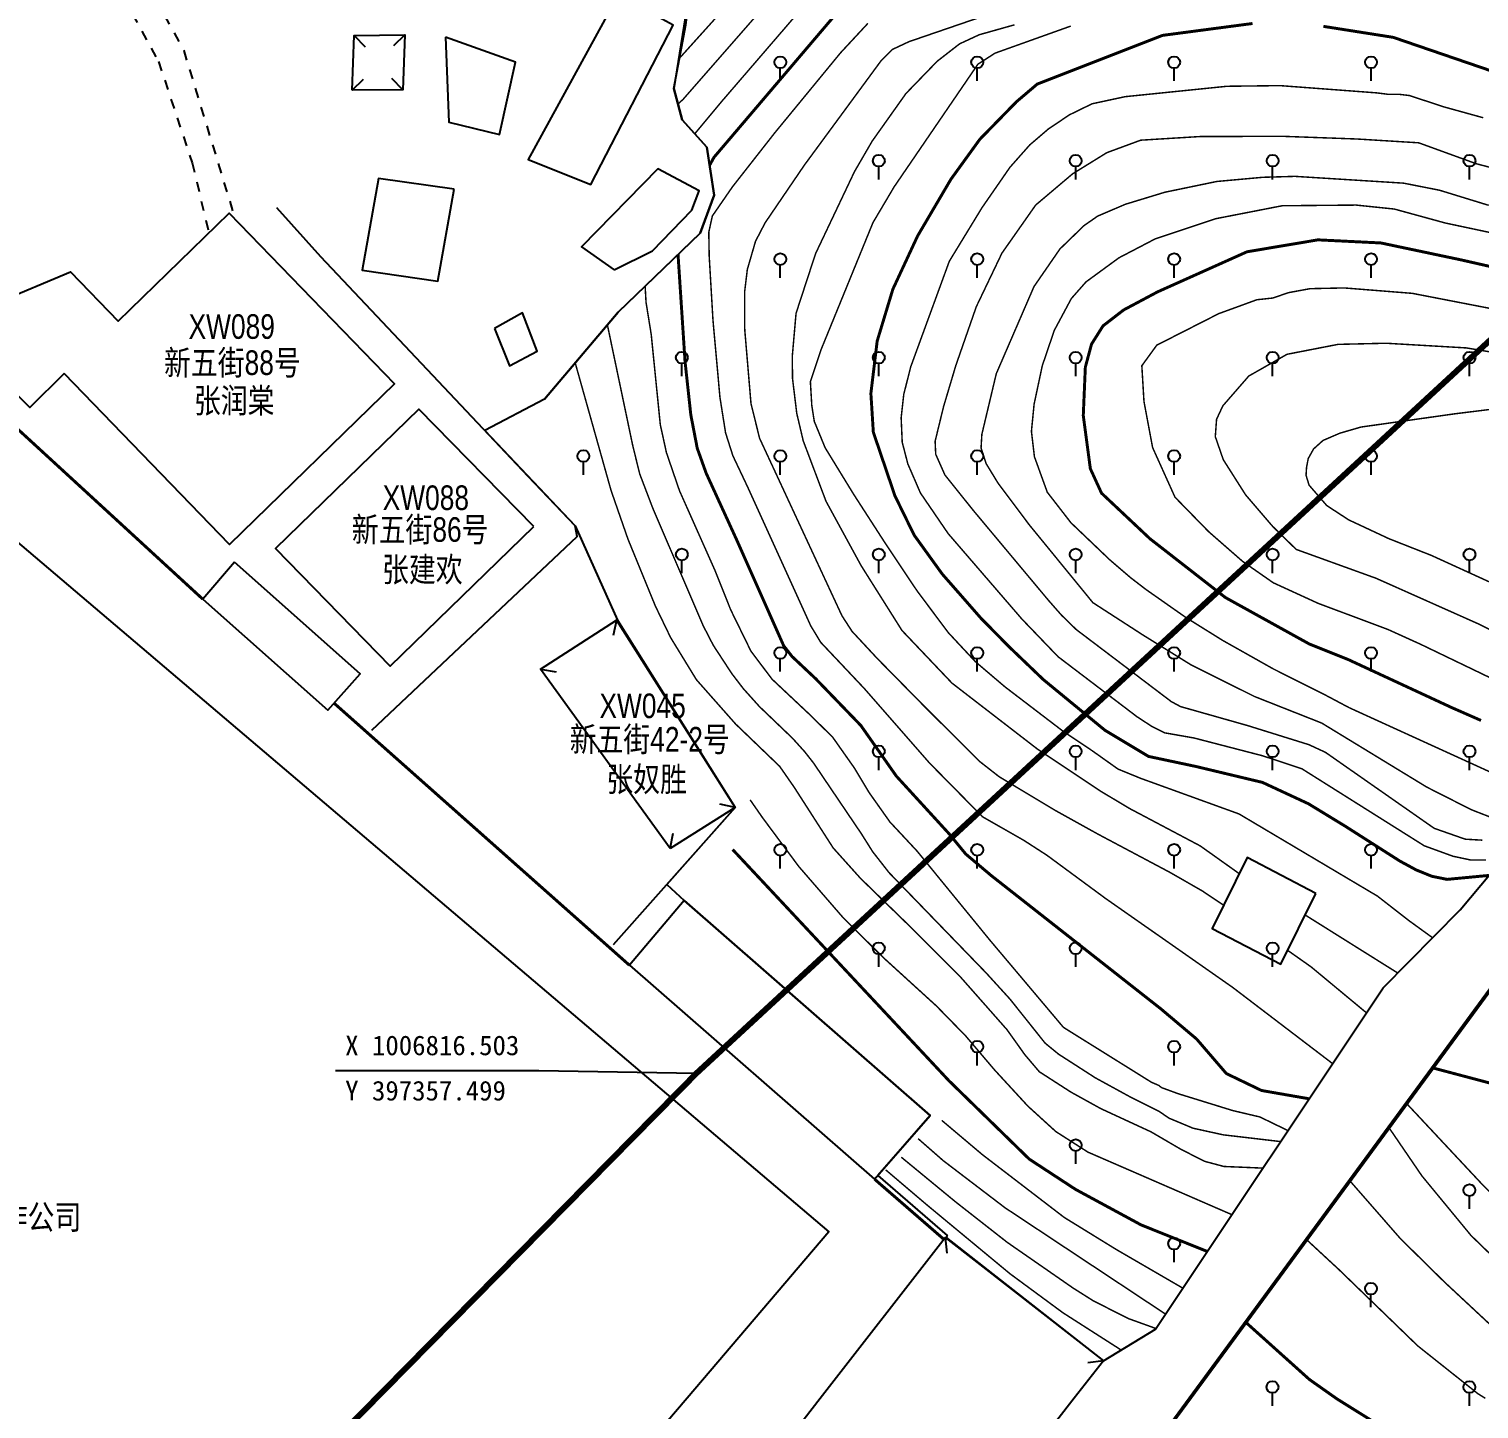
# Model space of a CAD drawing. Extents: x 396500 to 398250, y 1005980 to 1008200.
# Drawn here: x 397323.6 to 397397.2, y 1006799.5 to 1006869.6 of the extents above; entities that cross this region are included whole.
import ezdxf
from ezdxf.enums import TextEntityAlignment as Align

# ---------------------------------------------------------------- set-up
doc = ezdxf.new("R2010")
doc.units = 0
doc.header["$LTSCALE"] = 0.5
doc.linetypes.add('X5', pattern=[3, 2, -1])
doc.linetypes.add('X6', pattern=[2, 1, -1])
doc.layers.get('0').update_dxf_attribs({"linetype": 'CONTINUOUS'})
doc.layers.add('ASSIST', color=7, linetype='CONTINUOUS', plot=False)
for name, color, linetype in [('DGX', 2, 'CONTINUOUS'), ('DLSS', 4, 'CONTINUOUS'), ('DMTZ', 3, 'CONTINUOUS'), ('JMD', 6, 'CONTINUOUS'), ('ZBTZ', 3, 'CONTINUOUS'), ('权属人', 160, 'CONTINUOUS'), ('用地红线', 1, 'CONTINUOUS'), ('编号', 90, 'CONTINUOUS'), ('门牌号', 1, 'CONTINUOUS')]:
    doc.layers.add(name, color=color, linetype=linetype)
doc.styles.add('细等线体', font='长等线体_0.TTF', dxfattribs={"width": 0.8})
doc.styles.add('黑体', font='simhei.ttf')
doc.linetypes.add('10411', pattern='A,2,[150,AAA.SHX,S=1,R=0,X=0,Y=1],2,[151,AAA.SHX,S=1,R=0,X=0,Y=3],1e-11', length=4)
doc.linetypes.add('10421', pattern='A,2,[150,AAA.SHX,S=1,R=0,X=0,Y=1],1e-11', length=2)
doc.linetypes.add('10422', pattern='A,2,[150,AAA.SHX,S=1,R=0,X=0,Y=1],2,[177,AAA.SHX,S=1,R=0,X=0,Y=0.8],1e-09', length=4)
doc.linetypes.add('1161', pattern='A,0,[149,AAA.SHX,S=0.15,R=0,X=0,Y=0],-1.6', length=1.6)
doc.linetypes.add('443', pattern='A,5,[169,AAA.SHX,S=0.83,R=0,X=0,Y=0],5', length=10)
doc.linetypes.add('444', pattern='A,4.5,[145,AAA.SHX,S=1,R=0,X=0,Y=1],4.5,-0.5,[146,AAA.SHX,S=1,R=0,X=0,Y=0],-0.5', length=10)

# ---------------------------------------------------------------- blocks, each defined once
blk = doc.blocks.new('gc325')
blk.add_line((0, 0), (0, 1.3))
blk.add_circle((0, 1.9), 0.6)

msp = doc.modelspace()

# ---------------------------------------------------------------- linework, layer by layer
at = {"layer": 'ASSIST', "linetype": '1161', "flags": 128}
for points in [[(397500, 1006920.827), (397478.19, 1006922.087), (397476.813, 1006921.041), (397476.044, 1006919.752), (397477.103, 1006914.365), (397476.676, 1006912.966), (397472.63, 1006910.73), (397469.829, 1006909.311), (397458.9, 1006905.229), (397456.439, 1006905.47), (397454.317, 1006904.486), (397455.79, 1006901.311), (397452.615, 1006899.838), (397451.142, 1006903.05), (397450.494, 1006902.662), (397449.772, 1006902.666), (397448.281, 1006905.724), (397441.607, 1006902.358), (397441.291, 1006901.645), (397441.546, 1006900.812), (397442.574, 1006899.139), (397442.672, 1006898.401), (397431.972, 1006892.111), (397433.198, 1006889.643), (397438.832, 1006890.493), (397440.515, 1006886.379), (397435.292, 1006884.243), (397433.672, 1006888.202), (397432.302, 1006889.198), (397431.105, 1006891.61), (397417.834, 1006884.037), (397416.592, 1006883.803), (397415.646, 1006884.195), (397414.909, 1006885.156), (397412.01, 1006892.761), (397410.701, 1006893.485), (397409.976, 1006893.533), (397402.798, 1006889.962), (397401.324, 1006889.296), (397393.909, 1006886.172), (397392.569, 1006885.468), (397391.142, 1006885.452), (397390.855, 1006885.711), (397383.574, 1006885.093), (397367.747, 1006879.408), (397362.525, 1006877.903), (397362.047, 1006877.582), (397362.208, 1006876.867), (397362.088, 1006875.495), (397361.841, 1006874.884), (397359.355, 1006873.879), (397357.445, 1006873.295), (397356.355, 1006866.531), (397356.784, 1006864.931), (397358.034, 1006863.544), (397358.405, 1006861.106), (397357.695, 1006859.182), (397353.538, 1006855.164), (397349.792, 1006850.756), (397346.765, 1006849.149), (397351.342, 1006844.309), (397353.502, 1006839.527), (397359.466, 1006830.008), (397355.996, 1006826.102), (397356.876, 1006825.288), (397369.38, 1006814.373), (397366.718, 1006811.315), (397370.231, 1006808.268), (397370.179, 1006808.16), (397378.173, 1006801.91), (397380.81, 1006803.505), (397392.387, 1006820.848), (397396.285, 1006824.817), (397399.518, 1006828.677), (397404.296, 1006831.423), (397408.525, 1006834.504), (397415.419, 1006839.013), (397420.194, 1006840.321), (397421.516, 1006839.084), (397443.697, 1006850.54), (397443.587, 1006850.764), (397452.751, 1006854.785), (397464.402, 1006860.537), (397473.981, 1006872.033), (397478.116, 1006876.996), (397480.528, 1006879.891), (397487.157, 1006886.637), (397493.809, 1006893.077), (397500, 1006905.261)], [(397500, 1006889.561), (397493.809, 1006893.077), (397487.157, 1006886.637), (397480.528, 1006879.891), (397478.557, 1006877.526), (397464.402, 1006860.537), (397452.751, 1006854.785), (397443.697, 1006850.54), (397410.298, 1006833.29), (397401.566, 1006825.941), (397382.532, 1006800)], [(397382.532, 1006800), (397367.936, 1006780.109), (397357.666, 1006774.013), (397345.697, 1006757.677), (397331.758, 1006738.122), (397334.961, 1006738.609), (397351.72, 1006737.754), (397368.359, 1006734.623), (397377.325, 1006738.665), (397378.114, 1006749.425), (397369.344, 1006777.023), (397382.568, 1006791.189), (397398.101, 1006796.757), (397400.6, 1006800)]]:
    msp.add_lwpolyline(points, dxfattribs=at)
at = {"layer": 'DGX', "linetype": 'Continuous', "const_width": 0.075, "flags": 128}
for points, elevation in [([(397356.644, 1006868.066), (397360.997, 1006872.898)], 23.5), ([(397357.419, 1006864.227), (397358.81, 1006865.896), (397363.657, 1006871.524)], 24.5), ([(397384.276, 1006825.046), (397383.202, 1006825.767), (397381.537, 1006826.721), (397377.896, 1006828.656), (397375.721, 1006829.864), (397372.889, 1006831.564), (397371.895, 1006832.341), (397369.134, 1006835.09), (397366.693, 1006837.572), (397365.407, 1006838.955), (397364.894, 1006839.749), (397360.711, 1006848.763), (397360.275, 1006850.527), (397359.959, 1006854.268), (397359.952, 1006856.199), (397360.089, 1006857.337), (397360.506, 1006858.771), (397360.99, 1006859.702), (397362.98, 1006862.628), (397366.872, 1006867.924), (397367.452, 1006868.509), (397368.299, 1006868.907), (397374.572, 1006871.059)], 26), ([(397356.567, 1006865.743), (397356.828, 1006865.977), (397360.735, 1006870.444)], 24), ([(397389.822, 1006816.993), (397384.736, 1006820.872), (397378.262, 1006825.403), (397375.301, 1006827.585), (397374.131, 1006828.34), (397372.027, 1006829.542), (397369.35, 1006832.258), (397366.041, 1006836.04), (397363.814, 1006838.4), (397363.309, 1006839.238), (397360.118, 1006846.261), (397359.356, 1006847.873), (397358.985, 1006849.034), (397358.699, 1006850.837), (397358.344, 1006854.766), (397358.153, 1006858.015), (397358.132, 1006859.226), (397358.312, 1006860.052), (397359.331, 1006861.53), (397361.488, 1006864.283), (397364.823, 1006868.34), (397366.209, 1006869.834)], 25.5), ([(397385.068, 1006826.65), (397383.09, 1006828.058), (397379.506, 1006829.955), (397378.009, 1006830.85), (397374.83, 1006832.97), (397370.485, 1006836.324), (397367.945, 1006838.997), (397365.866, 1006842.297), (397364.085, 1006845.563), (397362.928, 1006848.633), (397362.6, 1006850.024), (397362.386, 1006851.782), (397362.371, 1006852.907), (397362.563, 1006855.108), (397363.554, 1006858.138), (397365.53, 1006862.304), (397366.427, 1006863.851), (397368.145, 1006866.273), (397369.733, 1006867.913), (397370.869, 1006868.796), (397371.869, 1006869.259), (397373.655, 1006869.762)], 26.5), ([(397394.888, 1006823.394), (397393.678, 1006824.271), (397392.09, 1006825.508), (397385.061, 1006829.681), (397380.063, 1006831.491), (397378.917, 1006831.959), (397377.619, 1006832.881), (397376.155, 1006833.858), (397373.171, 1006836.138), (397371.667, 1006837.418), (397370.301, 1006838.884), (397368.722, 1006840.994), (397367.141, 1006843.358), (397365.488, 1006845.918), (397364.04, 1006848.282), (397363.489, 1006849.622), (397363.363, 1006850.429), (397363.291, 1006851.64), (397363.843, 1006853.286), (397366.471, 1006859.719), (397367.545, 1006861.533), (397371.8, 1006867.763), (397372.67, 1006868.324), (397376.515, 1006869.698)], 27), ([(397397.598, 1006827.339), (397396.83, 1006827.341), (397395.928, 1006827.533), (397394.469, 1006828.063), (397388.247, 1006831.979), (397386.26, 1006832.635), (397382.776, 1006833.539), (397381.28, 1006833.802), (397380.653, 1006834.113), (397379.88, 1006834.618), (397375.872, 1006837.666), (397374.031, 1006839.583), (397370.289, 1006843.92), (397368.88, 1006845.984), (397368.239, 1006847.465), (397367.955, 1006848.563), (397367.901, 1006849.805), (397368.032, 1006850.987), (397368.387, 1006852.393), (397370.347, 1006857.754), (397372.003, 1006860.468), (397373.424, 1006862.523), (397374.434, 1006863.664), (397375.383, 1006864.475), (397376.447, 1006865.19), (397377.599, 1006865.752), (397379.278, 1006866.113), (397384.445, 1006866.641), (397387.143, 1006866.674), (397392.051, 1006866.306), (397392.647, 1006866.23), (397393.202, 1006866.232), (397393.726, 1006866.168), (397395.418, 1006865.607), (397397.461, 1006865.042)], 28), ([(397397.422, 1006828.349), (397396.55, 1006828.399), (397394.972, 1006828.951), (397389.447, 1006832.812), (397388.608, 1006833.2), (397385.506, 1006834.167), (397382.088, 1006835.135), (397381.619, 1006835.388), (397376.792, 1006839.048), (397376.043, 1006839.779), (397375.393, 1006840.518), (397371.567, 1006845.095), (397370.121, 1006846.902), (397369.655, 1006847.954), (397369.627, 1006848.615), (397370.055, 1006850.372), (397370.675, 1006852.451), (397371.716, 1006855.443), (397373.02, 1006858.167), (397374.734, 1006860.609), (397376.611, 1006862.196), (397378.347, 1006863.269), (397380.068, 1006863.903), (397383.116, 1006864.09), (397387.341, 1006864.097), (397391.044, 1006863.963), (397394.182, 1006863.77), (397397.117, 1006862.704), (397398.5, 1006862.342)], 28.5), ([(397397.857, 1006829.507), (397396.857, 1006829.897), (397394.597, 1006831.043), (397389.258, 1006834.298), (397385.849, 1006835.645), (397382.601, 1006837.267), (397380.171, 1006838.776), (397377.638, 1006840.413), (397374.395, 1006844.381), (397372.819, 1006846.487), (397372.215, 1006847.478), (397371.96, 1006848.273), (397371.999, 1006848.96), (397372.732, 1006852.043), (397374.647, 1006856.468), (397375.965, 1006858.378), (397377.188, 1006859.564), (397377.879, 1006860.045), (397379.289, 1006860.648), (397381.293, 1006861.259), (397383.938, 1006861.807), (397386.268, 1006862.018), (397387.896, 1006862.065), (397393.413, 1006861.721), (397395.242, 1006861.361), (397397.743, 1006860.593)], 29), ([(397398.861, 1006831.334), (397390.659, 1006835.076), (397389.316, 1006835.788), (397386.795, 1006837.051), (397384.229, 1006838.496), (397382.361, 1006839.659), (397380.333, 1006841.082), (397379.544, 1006841.689), (397378.487, 1006842.597), (397376.525, 1006844.47), (397375.322, 1006846.022), (397374.669, 1006847.825), (397374.517, 1006849.113), (397374.653, 1006850.496), (397375.068, 1006852.446), (397375.676, 1006854.238), (397376.543, 1006855.858), (397377.289, 1006856.705), (397378.964, 1006857.93), (397380.796, 1006858.886), (397383.883, 1006859.916), (397387.255, 1006860.573), (397391.004, 1006860.607), (397392.947, 1006860.405), (397395.539, 1006859.695), (397399.504, 1006858.852)], 29.5), ([(397387.547, 1006813.598), (397386.118, 1006814.291), (397384.739, 1006814.616), (397381.97, 1006815.472), (397381.119, 1006815.784), (397380.99, 1006815.89), (397380.611, 1006816.054), (397376.143, 1006818.841), (397372.429, 1006823.245), (397368.706, 1006827.799), (397367.332, 1006829.272), (397366.283, 1006830.754), (397365.52, 1006832.022), (397364.42, 1006833.584), (397363.25, 1006834.735), (397361.342, 1006836.529), (397360.27, 1006837.954), (397359.242, 1006840.055), (397358.453, 1006842.035), (397356.645, 1006846.095), (397355.981, 1006848.032), (397355.669, 1006849.456), (397355.208, 1006854.04), (397354.944, 1006855.676), (397354.901, 1006856.481)], 24.5), ([(397398.749, 1006836.148), (397394.292, 1006838.294), (397392.626, 1006839.05), (397389.078, 1006840.378), (397386.795, 1006841.425), (397385.242, 1006842.508), (397383.518, 1006844.017), (397381.807, 1006845.77), (397380.671, 1006848.291), (397380.232, 1006850.634), (397380.124, 1006852.446), (397380.882, 1006853.491), (397384.031, 1006855.093), (397385.968, 1006855.799), (397386.772, 1006855.885), (397387.578, 1006856.16), (397388.669, 1006856.361), (397390.403, 1006856.398), (397393.862, 1006856.123), (397402.098, 1006854.528)], 30.5), ([(397387.178, 1006813.04), (397384.263, 1006813.382), (397382.726, 1006813.719), (397381.501, 1006814.231), (397380.988, 1006814.584), (397379.58, 1006815.283), (397377.76, 1006816.28), (397375.9, 1006817.477), (397375.213, 1006818.039), (397373.438, 1006820.265), (397372.229, 1006821.594), (397367.287, 1006826.699), (397366.454, 1006827.765), (397365.878, 1006828.68), (397363.453, 1006832.267), (397362.997, 1006832.847), (397362.389, 1006833.521), (397360.7, 1006835.139), (397359.883, 1006836.049), (397359.299, 1006836.812), (397358.36, 1006838.248), (397357.845, 1006839.248), (397355.29, 1006845.205), (397354.622, 1006846.957), (397354.26, 1006848.436), (397352.985, 1006854.512)], 24), ([(397400.787, 1006837.531), (397397.227, 1006839.33), (397392.018, 1006841.652), (397387.962, 1006843.118), (397386.767, 1006844.288), (397385.392, 1006845.891), (397384.26, 1006847.675), (397383.855, 1006848.845), (397383.919, 1006849.726), (397384.237, 1006850.409), (397385.556, 1006851.924), (397387.496, 1006853.028), (397390.089, 1006853.532), (397392.53, 1006853.589), (397396.605, 1006853.352), (397401.089, 1006852.599)], 31), ([(397386.276, 1006811.693), (397384.292, 1006811.776), (397383.303, 1006812.039), (397382.087, 1006812.661), (397380.592, 1006813.534), (397378.045, 1006814.712), (397376.528, 1006815.55), (397374.918, 1006816.587), (397374.179, 1006817.457), (397373.274, 1006818.726), (397370.942, 1006821.368), (397368.222, 1006824.089), (397365.829, 1006826.418), (397364.45, 1006827.954), (397362.468, 1006831.038), (397361.733, 1006832.097), (397359.491, 1006834.252), (397357.505, 1006836.498), (397356.196, 1006838.635), (397355.421, 1006840.236), (397354.027, 1006843.642), (397353.171, 1006846.105), (397351.349, 1006852.588)], 23.5), ([(397401.183, 1006839.909), (397394.828, 1006842.813), (397392.668, 1006843.664), (397390.631, 1006844.617), (397389.516, 1006845.344), (397388.618, 1006846.381), (397388.463, 1006846.88), (397388.489, 1006847.286), (397388.574, 1006847.731), (397388.846, 1006848.221), (397389.326, 1006848.653), (397390.183, 1006849.021), (397391.256, 1006849.333), (397395.993, 1006850.001), (397399.946, 1006850.494)], 31.5), ([(397384.697, 1006809.328), (397377.388, 1006812.504), (397375.754, 1006813.55), (397374.337, 1006814.841), (397372.648, 1006816.676), (397371.176, 1006818.408), (397369.689, 1006819.931), (397367.004, 1006822.378), (397364.965, 1006824.401), (397362.706, 1006827.007), (397360.86, 1006829.493), (397360.23, 1006830.399)], 23), ([(397393.124, 1006821.599), (397388.417, 1006824.55)], 26.5), ([(397391.537, 1006819.575), (397388.717, 1006821.916), (397387.527, 1006822.755)], 26), ([(397409.494, 1006801.632), (397407.234, 1006802.723), (397403.712, 1006805.066), (397399.686, 1006808.577), (397397.397, 1006810.88), (397393.582, 1006814.962)], 24.5), ([(397382.206, 1006805.596), (397378.836, 1006807.553), (397376.183, 1006809.187), (397372.018, 1006812.383), (397369.963, 1006814.118)], 22), ([(397405.275, 1006801.473), (397402.847, 1006803.038), (397401.277, 1006804.144), (397399.495, 1006805.698), (397396.842, 1006808.27), (397394.349, 1006811.296), (397392.682, 1006813.737)], 24), ([(397381.326, 1006804.278), (397373.173, 1006809.681), (397370.029, 1006812.079), (397368.761, 1006813.191)], 21.5), ([(397380.838, 1006803.547), (397379.432, 1006804.054), (397377.652, 1006804.957), (397376.633, 1006805.601), (397373.285, 1006807.924), (397370.657, 1006809.984), (397367.908, 1006812.248)], 21), ([(397379.082, 1006802.448), (397376.115, 1006804.347), (397373.424, 1006806.331), (397369.221, 1006809.814), (397367.116, 1006811.604)], 20.5), ([(397390.698, 1006811.037), (397393.253, 1006808.114), (397395.482, 1006805.916), (397397.773, 1006803.781), (397401.582, 1006801.274)], 23.5), ([(397397.57, 1006800), (397397.189, 1006800.236), (397394.135, 1006802.664), (397390.123, 1006806.548), (397388.502, 1006808.048)], 23)]:
    msp.add_lwpolyline(points, dxfattribs=dict(at, elevation=elevation))
at = {"layer": 'DGX', "color": 3, "linetype": 'Continuous', "lineweight": -2, "const_width": 0.15, "flags": 128}
for points, elevation in [([(397389.344, 1006869.684), (397392.89, 1006869.126), (397397.92, 1006867.404), (397399.471, 1006867.124), (397402.334, 1006866.818), (397405.77, 1006865.986), (397409.209, 1006865.063), (397416.176, 1006865.04), (397422.552, 1006865.073), (397425.893, 1006865.293), (397428.167, 1006865.693), (397430.111, 1006865.868), (397432.841, 1006865.69), (397434.516, 1006865.351), (397436.052, 1006865.227), (397436.547, 1006865.425), (397437.21, 1006865.993), (397438.055, 1006866.802), (397440.694, 1006869.158), (397444.325, 1006871.574)], 27.5), ([(397358.173, 1006862.63), (397358.397, 1006863.034), (397364.891, 1006870.666)], 25), ([(397397.743, 1006826.558), (397395.625, 1006826.358), (397394.864, 1006826.511), (397394.061, 1006826.836), (397393.228, 1006827.288), (397390.459, 1006829.055), (397388.588, 1006830.197), (397386.251, 1006831.283), (397382.877, 1006832.091), (397380.465, 1006832.603), (397378.251, 1006833.932), (397375.114, 1006836.512), (397373.381, 1006838.173), (397371.943, 1006839.634), (397369.982, 1006841.874), (397368.561, 1006843.844), (397367.585, 1006845.84), (397366.488, 1006849.07), (397366.364, 1006851.042), (397366.684, 1006853.703), (397367.481, 1006856.335), (397368.737, 1006859.039), (397370.429, 1006861.919), (397371.896, 1006863.948), (397373.76, 1006865.857), (397374.812, 1006866.751), (397381.174, 1006869.226), (397385.744, 1006869.829)], 27.5), ([(397397.35, 1006834.43), (397395.855, 1006835.086), (397390.618, 1006837.517), (397388.63, 1006838.313), (397384.37, 1006840.672), (397380.534, 1006843.662), (397378.077, 1006845.975), (397377.509, 1006847.218), (397377.15, 1006849.918), (397377.255, 1006852.375), (397377.57, 1006853.546), (397378.154, 1006854.472), (397379.199, 1006855.279), (397380.921, 1006856.197), (397385.466, 1006858.235), (397389.066, 1006858.84), (397392.262, 1006858.683), (397396.342, 1006857.822), (397402.018, 1006856.531)], 30), ([(397388.625, 1006815.213), (397386.203, 1006815.635), (397384.415, 1006816.496), (397382.906, 1006818.249), (397381.082, 1006819.788), (397372.482, 1006826.547), (397371.181, 1006827.645), (397370.335, 1006828.675), (397367.654, 1006831.606), (397365.856, 1006834.172), (397363.556, 1006836.554), (397362.364, 1006837.675), (397361.937, 1006838.222), (397359.547, 1006843.606), (397358.001, 1006846.984), (397357.547, 1006848.252), (397357.219, 1006849.954), (397356.926, 1006852.662), (397356.57, 1006858.095)], 25), ([(397383.452, 1006807.459), (397380.097, 1006808.803), (397376.761, 1006810.61), (397374.406, 1006812.15), (397370.321, 1006816.138), (397359.343, 1006827.874)], 22.5), ([(397411.139, 1006802.038), (397408.798, 1006804.474), (397406.566, 1006806.696), (397404.529, 1006808.833), (397398.271, 1006815.888), (397394.916, 1006816.778)], 25), ([(397389.992, 1006800), (397388.637, 1006800.955), (397385.417, 1006803.849)], 22.5), ([(397398.579, 1006797.354), (397397.114, 1006797.305), (397395.518, 1006797.367), (397394.176, 1006797.595), (397393.388, 1006797.876), (397390.035, 1006799.97), (397389.992, 1006800)], 22.5)]:
    msp.add_lwpolyline(points, dxfattribs=dict(at, elevation=elevation))
at = {"layer": 'DLSS', "linetype": 'X6'}
msp.add_lwpolyline([(397311.643, 1006875.134), (397316.399, 1006873.972), (397317.509, 1006874.215), (397320.925, 1006875.348), (397323.275, 1006875.736), (397326.137, 1006875.399), (397328.019, 1006874.133), (397329.056, 1006872.86), (397331.467, 1006868.451), (397334.081, 1006859.892)], dxfattribs=at)
msp.add_lwpolyline([(397311.643, 1006875.134), (397310.907, 1006873.941, 0.108357), (397316.53, 1006872.573), (397317.879, 1006872.868), (397321.26, 1006873.99), (397323.308, 1006874.328), (397325.639, 1006874.054), (397327.069, 1006873.092), (397327.895, 1006872.079), (397330.184, 1006867.892), (397331.894, 1006862.758), (397332.747, 1006859.198)], format="xyb", dxfattribs=at)
at = {"layer": 'DMTZ', "linetype": '10421'}
msp.add_lwpolyline([(397349.792, 1006850.756), (397353.538, 1006855.164), (397357.695, 1006859.182), (397358.405, 1006861.106), (397358.034, 1006863.544), (397356.784, 1006864.931), (397356.355, 1006866.531), (397356.963, 1006869.755), (397357.445, 1006873.295)], dxfattribs=at)
at = {"layer": 'DMTZ', "linetype": '10422', "flags": 128}
msp.add_lwpolyline([(397341.028, 1006833.934), (397351.446, 1006843.765), (397351.342, 1006844.309), (397348.963, 1006846.817), (397338.437, 1006857.984), (397336.195, 1006860.47)], dxfattribs=at)
at = {"layer": 'DMTZ', "linetype": '10411', "lineweight": 0}
msp.add_lwpolyline([(397420.194, 1006840.321), (397415.419, 1006839.013), (397408.525, 1006834.504), (397404.296, 1006831.423), (397399.518, 1006828.677), (397396.285, 1006824.817), (397392.387, 1006820.848), (397380.81, 1006803.505), (397378.173, 1006801.91)], dxfattribs=at)
at = {"layer": 'JMD', "linetype": 'Continuous'}
for p, q in [((397340.118, 1006869.219), (397340.677, 1006868.647)), ((397342.69, 1006869.246), (397342.118, 1006868.687)), ((397340.027, 1006866.437), (397340.599, 1006866.996)), ((397342.599, 1006866.464), (397342.04, 1006867.036)), ((397353.452, 1006839.527), (397353.279, 1006838.746)), ((397349.592, 1006837.042), (397350.378, 1006836.893)), ((397359.466, 1006830.008), (397358.686, 1006830.184)), ((397356.17, 1006827.926), (397356.322, 1006828.711))]:
    msp.add_line(p, q, dxfattribs=at)
at = {"layer": 'JMD', "linetype": 'X5'}
for p, q in [((397370.129, 1006808.16), (397370.229, 1006807.366)), ((397378.173, 1006801.91), (397377.379, 1006801.811))]:
    msp.add_line(p, q, dxfattribs=at)
at = {"layer": 'JMD', "color": 6, "linetype": '443', "const_width": 0.15, "flags": 128}
for points in [[(397382.589, 1006800), (397398.577, 1006821.761), (397401.566, 1006825.941), (397410.298, 1006833.29), (397430.378, 1006843.661), (397443.697, 1006850.54), (397452.751, 1006854.785), (397464.402, 1006860.537), (397478.557, 1006877.526), (397480.528, 1006879.891), (397487.157, 1006886.637), (397493.809, 1006893.077), (397500, 1006904.936)], [(397315.83, 1006855.856), (397332.433, 1006840.592)], [(397339.1, 1006835.31), (397354.099, 1006821.999)], [(397366.554, 1006811.127), (397370.067, 1006808.079)], [(397326.493, 1006730), (397331.758, 1006738.122), (397345.697, 1006757.677), (397357.666, 1006774.013), (397367.936, 1006780.109), (397382.567, 1006799.97), (397382.589, 1006800)]]:
    msp.add_lwpolyline(points, dxfattribs=at)
at = {"layer": 'JMD', "linetype": 'Continuous', "flags": 128}
for points in [[(397353.535, 1006871.284), (397348.953, 1006862.924), (397352.139, 1006861.647), (397356.322, 1006869.741)], [(397340.027, 1006866.437), (397340.118, 1006869.219), (397342.69, 1006869.246), (397342.599, 1006866.464)], [(397344.756, 1006869.136), (397344.933, 1006864.816), (397347.51, 1006864.192), (397348.324, 1006867.871)], [(397353.333, 1006857.322), (397355.276, 1006858.281), (397357.267, 1006860.342), (397357.647, 1006861.331), (397355.536, 1006862.442), (397351.671, 1006858.494)], [(397345.193, 1006861.417), (397341.351, 1006861.964), (397340.526, 1006857.296), (397344.368, 1006856.75)], [(397325.403, 1006852.049), (397323.655, 1006850.32), (397320.167, 1006853.846), (397322, 1006855.659), (397325.718, 1006857.209), (397328.144, 1006854.717), (397333.78, 1006860.203), (397342.17, 1006851.52), (397333.793, 1006843.366)], [(397347.246, 1006854.344), (397348.017, 1006852.441), (397349.415, 1006853.195), (397348.676, 1006855.139)], [(397349.24, 1006844.277), (397343.408, 1006850.24), (397336.136, 1006843.162), (397341.954, 1006837.185)], [(397388.954, 1006825.644), (397385.473, 1006827.468), (397383.695, 1006823.87), (397387.177, 1006822.047)]]:
    msp.add_lwpolyline(points, close=True, dxfattribs=at)
at = {"layer": 'JMD', "linetype": 'Continuous'}
for points in [[(397274.997, 1006800), (397267.441, 1006806.417), (397309.229, 1006855.204), (397364.236, 1006808.451), (397357.026, 1006800)], [(397363.79, 1006800), (397370.129, 1006808.16), (397378.173, 1006801.91), (397376.689, 1006800)], [(397357.026, 1006800), (397322.561, 1006759.606), (397274.997, 1006800)], [(397376.689, 1006800), (397363.375, 1006782.863), (397359.791, 1006785.052), (397359.445, 1006785.046), (397355.472, 1006788.102), (397357.01, 1006790.046), (397362.211, 1006786.198), (397365.994, 1006791.225), (397360.301, 1006795.509), (397363.79, 1006800)]]:
    msp.add_lwpolyline(points, dxfattribs=at)
for points in [[(397334.048, 1006842.477), (397332.433, 1006840.592), (397338.779, 1006834.95), (397340.428, 1006836.805)], [(397356.17, 1006827.926), (397349.592, 1006837.042), (397353.452, 1006839.527), (397359.466, 1006830.008)], [(397356.876, 1006825.288), (397354.099, 1006821.999), (397366.554, 1006811.127), (397369.38, 1006814.373)]]:
    msp.add_lwpolyline(points, close=True, dxfattribs=at)
at = {"layer": 'JMD', "linetype": '444', "flags": 128}
msp.add_lwpolyline([(397353.288, 1006823.054), (397359.466, 1006830.008)], dxfattribs=at)
at = {"layer": '用地红线', "linetype": 'Continuous', "const_width": 0.3, "flags": 128}
msp.add_lwpolyline([(396896.967, 1006409.306, -0.090189), (397228.694, 1007024.028), (397387.801, 1007222.911), (397401.305, 1007212.108), (397426.328, 1007243.385), (397412.824, 1007254.188), (397549.486, 1007427.159), (397597.059, 1007408.487), (397590.114, 1007392.957), (397593.63, 1007391.179), (397580.301, 1007365.498), (397677.782, 1007288.139), (397658.983, 1007180.178), (397680.098, 1007163.581), (397691.215, 1007135.064, -0.057003), (397648.052, 1007084.953), (397357.499, 1006816.503, 0.141668), (397271.322, 1006673.857), (397185.657, 1006354.399)], format="xyb", dxfattribs=at)
at = {"layer": '用地红线', "linetype": 'Continuous', "flags": 128}
msp.add_lwpolyline([(397357.499, 1006816.503), (397349.5, 1006816.627), (397339.167, 1006816.627)], dxfattribs=at)

# ---------------------------------------------------------------- block references
at = {"layer": 'ZBTZ', "linetype": 'Continuous', "xscale": 0.5, "yscale": 0.5}
for p in [(397361.765, 1006866.91), (397371.765, 1006866.91), (397381.765, 1006866.91), (397391.765, 1006866.91), (397366.765, 1006861.91), (397376.765, 1006861.91), (397386.765, 1006861.91), (397396.765, 1006861.91), (397361.765, 1006856.91), (397371.765, 1006856.91), (397381.765, 1006856.91), (397391.765, 1006856.91), (397356.765, 1006851.91), (397366.765, 1006851.91), (397376.765, 1006851.91), (397386.765, 1006851.91), (397396.765, 1006851.91), (397351.765, 1006846.91), (397361.765, 1006846.91), (397371.765, 1006846.91), (397381.765, 1006846.91), (397391.765, 1006846.91), (397356.765, 1006841.91), (397366.765, 1006841.91), (397376.765, 1006841.91), (397386.765, 1006841.91), (397396.765, 1006841.91), (397361.765, 1006836.91), (397371.765, 1006836.91), (397381.765, 1006836.91), (397391.765, 1006836.91), (397366.765, 1006831.91), (397376.765, 1006831.91), (397386.765, 1006831.91), (397396.765, 1006831.91), (397361.765, 1006826.91), (397371.765, 1006826.91), (397381.765, 1006826.91), (397391.765, 1006826.91), (397366.765, 1006821.91), (397376.765, 1006821.91), (397386.765, 1006821.91), (397371.765, 1006816.91), (397381.765, 1006816.91), (397376.765, 1006811.91), (397396.758, 1006809.623), (397381.765, 1006806.91), (397391.758, 1006804.623), (397386.758, 1006799.623), (397386.758, 1006799.623), (397396.758, 1006799.623), (397396.758, 1006799.623)]:
    msp.add_blockref('gc325', p, dxfattribs=at)

# ---------------------------------------------------------------- texts
at = {"layer": '权属人', "linetype": 'Continuous', "char_height": 1.25, "attachment_point": 1, "style": '细等线体'}
for s, width, insert, own_width in [('张润棠', 1.00179, (397331.984, 1006851.3), 5.06947), ('张建欢', 1.00179, (397341.54, 1006842.725), 4.07146), ('张奴胜', 1.00179, (397352.932, 1006832.073), 4.72228), ('珠海市香洲东坑股份合作公司', 2.47045, (397308.531, 1006809.828, 24), 19.72288)]:
    msp.add_mtext_dynamic_manual_height_columns(s, width=width, gutter_width=1, heights=[0], dxfattribs=dict(at, insert=insert)).dxf.set("width", own_width)
at = {"layer": '用地红线', "linetype": 'Continuous', "style": '黑体'}
msp.add_text('X 1006816.503', height=1, dxfattribs=at).set_placement((397339.667, 1006817.127), align=Align.BOTTOM_LEFT)
msp.add_text('Y 397357.499', height=1, dxfattribs=at).set_placement((397339.667, 1006816.127), align=Align.TOP_LEFT)
at = {"layer": '编号', "linetype": 'Continuous', "char_height": 1.25, "attachment_point": 1, "style": '细等线体'}
for s, insert in [('XW089', (397331.712, 1006855.063)), ('XW088', (397341.57, 1006846.368)), ('XW045', (397352.579, 1006835.799))]:
    msp.add_mtext_dynamic_manual_height_columns(s, width=0.93234, gutter_width=1, heights=[0], dxfattribs=dict(at, insert=insert))
at = {"layer": '门牌号', "linetype": 'Continuous', "char_height": 1.25, "attachment_point": 1, "style": '细等线体'}
for s, insert in [('\\pt1.8;新五街88号', (397330.466, 1006853.227)), ('\\pt1.8;新五街86号', (397340.003, 1006844.753)), ('\\pt1.8;新五街42-2号', (397351.066, 1006834.098))]:
    msp.add_mtext_dynamic_manual_height_columns(s, width=9.87209, gutter_width=1, heights=[0.632], dxfattribs=dict(at, insert=insert))

doc.saveas('drawing.dxf')
